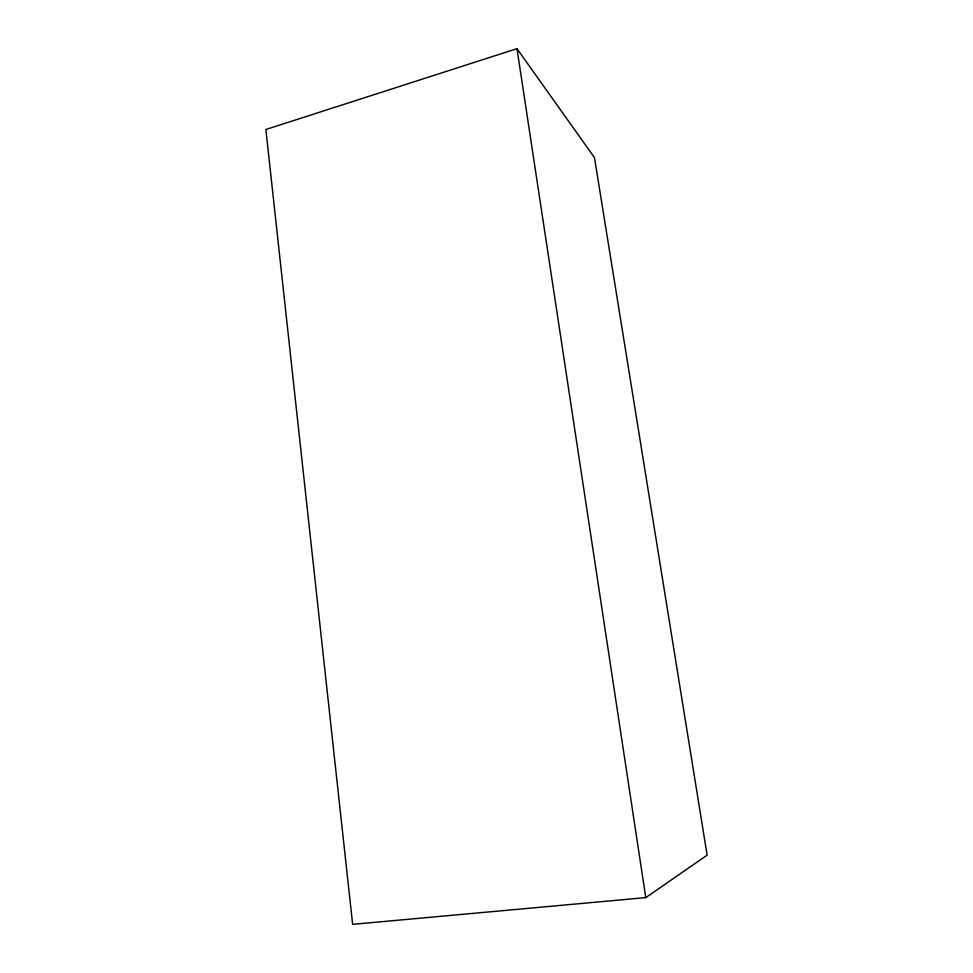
<?xml version="1.0" encoding="UTF-8"?>
<svg xmlns="http://www.w3.org/2000/svg" width="973" height="973" viewBox="0 0 973 973"><rect width="100%" height="100%" fill="white"/><g stroke="black" fill="none" stroke-linecap="round" stroke-linejoin="round"><path stroke-width="1.46" d="M645.78 897.617L707.128 855.158L594.467 157.626L516.979 48.65L265.872 129.506L352.64 924.35L645.78 897.617L516.979 48.65"/></g></svg>
